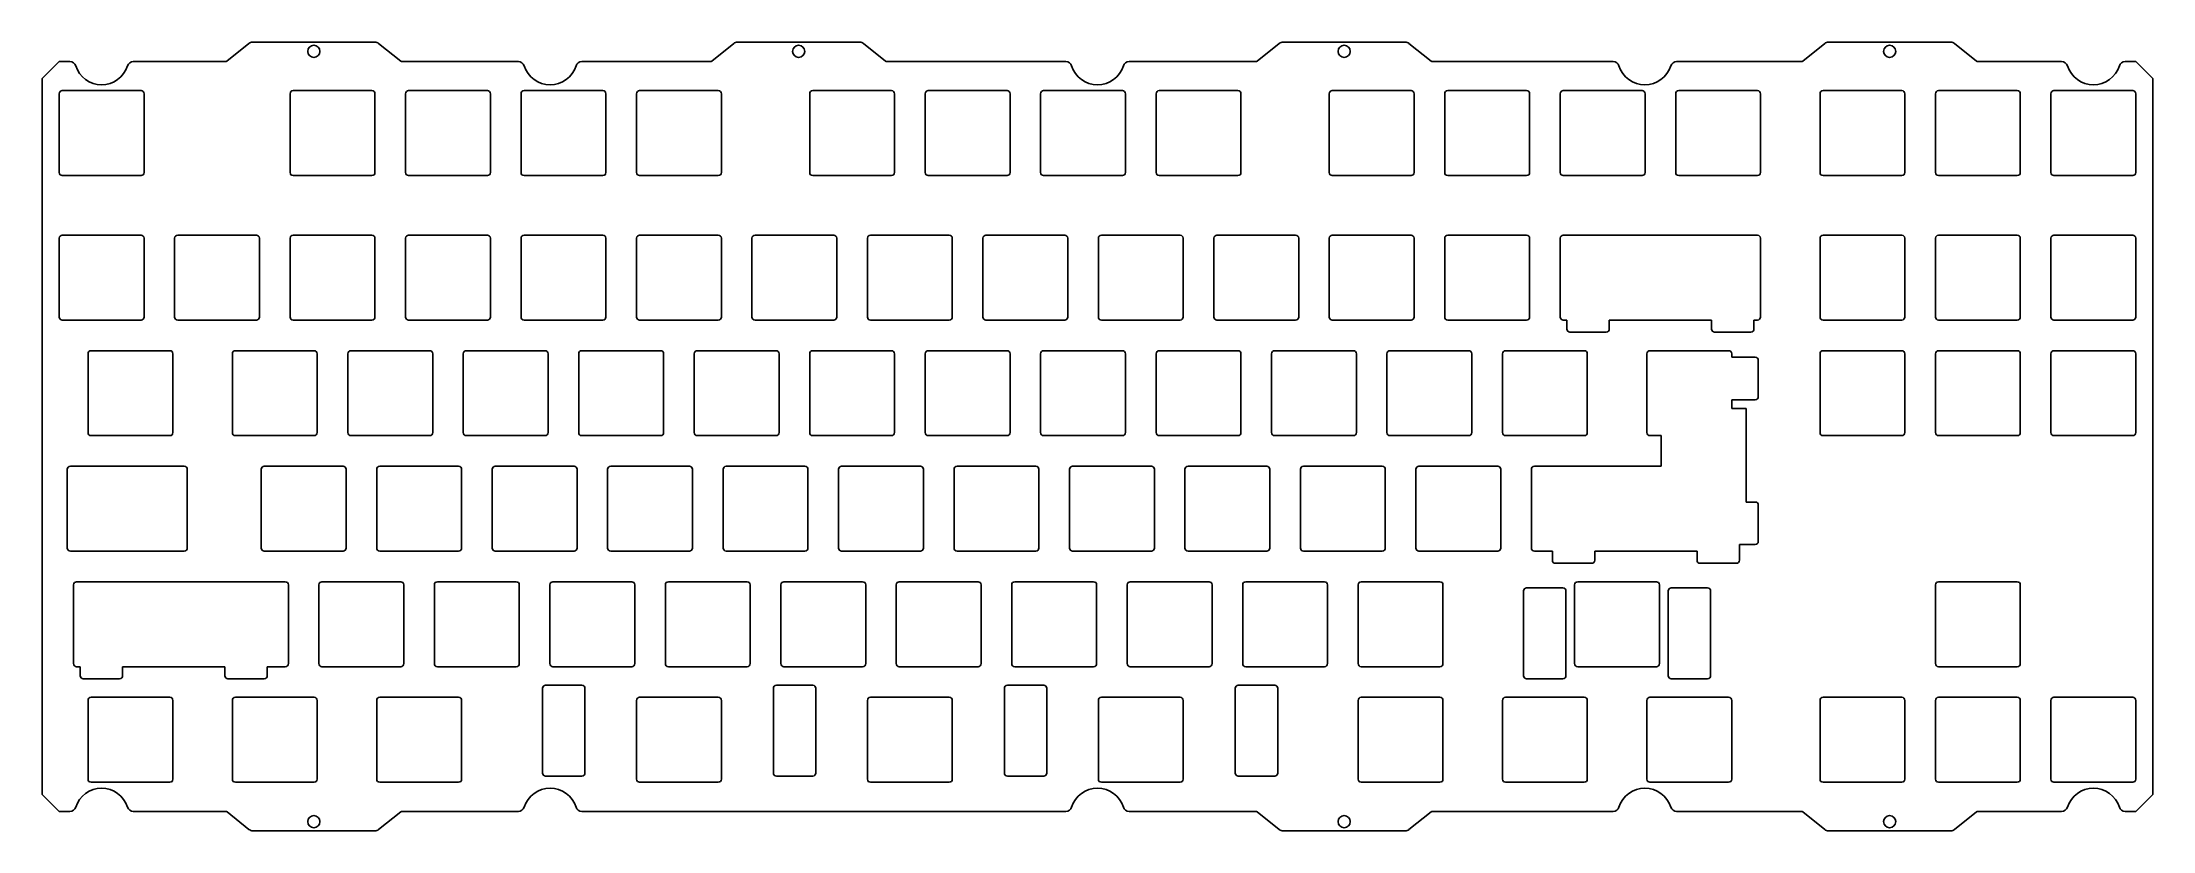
# Model space of a CAD drawing. Header units: millimetres. Extents: x 0 to 348, y 0 to 130.
import ezdxf

# ---------------------------------------------------------------- set-up
doc = ezdxf.new("R2010")
doc.units = ezdxf.units.MM

msp = doc.modelspace()

# ---------------------------------------------------------------- linework, layer by layer
for p, q in [((30.46, 126.89), (34.1, 129.78)), ((34.72, 130), (54.88, 130)), ((55.5, 129.78), (59.14, 126.89)), ((110.46, 126.89), (114.1, 129.78)), ((114.72, 130), (134.88, 130)), ((135.5, 129.78), (139.14, 126.89)), ((200.46, 126.89), (204.1, 129.78)), ((204.72, 130), (224.88, 130)), ((225.5, 129.78), (229.14, 126.89)), ((290.46, 126.89), (294.1, 129.78)), ((294.72, 130), (314.88, 130)), ((315.5, 129.78), (319.14, 126.89)), ((0, 124), (2.8, 126.8)), ((2.8, 126.8), (4.57, 126.8)), ((15.03, 126.8), (30.21, 126.8)), ((59.39, 126.8), (78.57, 126.8)), ((89.03, 126.8), (110.21, 126.8)), ((139.39, 126.8), (168.88, 126.8)), ((179.34, 126.8), (200.21, 126.8)), ((229.39, 126.8), (259.18, 126.8)), ((269.65, 126.8), (290.21, 126.8)), ((319.39, 126.8), (333.18, 126.8)), ((343.65, 126.8), (345.42, 126.8)), ((345.42, 126.8), (348.21, 124)), ((0, 6), (0, 124)), ((3.3, 122.02), (16.3, 122.02)), ((41.4, 122.02), (54.4, 122.02)), ((60.45, 122.02), (73.45, 122.02)), ((79.5, 122.02), (92.5, 122.02)), ((98.55, 122.02), (111.55, 122.02)), ((127.12, 122.02), (140.12, 122.02)), ((146.18, 122.02), (159.18, 122.02)), ((165.22, 122.02), (178.22, 122.02)), ((184.28, 122.02), (197.28, 122.02)), ((212.85, 122.02), (225.85, 122.02)), ((231.9, 122.02), (244.9, 122.02)), ((250.95, 122.02), (263.95, 122.02)), ((270, 122.02), (283, 122.02)), ((293.81, 122.02), (306.81, 122.02)), ((312.86, 122.02), (325.86, 122.02)), ((331.91, 122.02), (344.91, 122.02)), ((348.21, 124), (348.21, 6)), ((2.8, 108.52), (2.8, 121.52)), ((16.8, 121.52), (16.8, 108.52)), ((40.9, 108.52), (40.9, 121.52)), ((54.9, 121.52), (54.9, 108.52)), ((59.95, 108.52), (59.95, 121.52)), ((73.95, 121.52), (73.95, 108.52)), ((79, 108.52), (79, 121.52)), ((93, 121.52), (93, 108.52)), ((98.05, 108.52), (98.05, 121.52)), ((112.05, 121.52), (112.05, 108.52)), ((126.62, 108.52), (126.62, 121.52)), ((140.62, 121.52), (140.62, 108.52)), ((145.68, 108.52), (145.68, 121.52)), ((159.68, 121.52), (159.68, 108.52)), ((164.72, 108.52), (164.72, 121.52)), ((178.72, 121.52), (178.72, 108.52)), ((183.78, 108.52), (183.78, 121.52)), ((197.78, 121.52), (197.78, 108.52)), ((212.35, 108.52), (212.35, 121.52)), ((226.35, 121.52), (226.35, 108.52)), ((231.4, 108.52), (231.4, 121.52)), ((245.4, 121.52), (245.4, 108.52)), ((250.45, 108.52), (250.45, 121.52)), ((264.45, 121.52), (264.45, 108.52)), ((269.5, 108.52), (269.5, 121.52)), ((283.5, 121.52), (283.5, 108.52)), ((293.31, 108.52), (293.31, 121.52)), ((307.31, 121.52), (307.31, 108.52)), ((312.36, 108.52), (312.36, 121.52)), ((326.36, 121.52), (326.36, 108.52)), ((331.41, 108.52), (331.41, 121.52)), ((345.41, 121.52), (345.41, 108.52)), ((16.3, 108.02), (3.3, 108.02)), ((54.4, 108.02), (41.4, 108.02)), ((73.45, 108.02), (60.45, 108.02)), ((92.5, 108.02), (79.5, 108.02)), ((111.55, 108.02), (98.55, 108.02)), ((140.12, 108.02), (127.12, 108.02)), ((159.18, 108.02), (146.18, 108.02)), ((178.22, 108.02), (165.22, 108.02)), ((197.28, 108.02), (184.28, 108.02)), ((225.85, 108.02), (212.85, 108.02)), ((244.9, 108.02), (231.9, 108.02)), ((263.95, 108.02), (250.95, 108.02)), ((283, 108.02), (270, 108.02)), ((306.81, 108.02), (293.81, 108.02)), ((325.86, 108.02), (312.86, 108.02)), ((344.91, 108.02), (331.91, 108.02)), ((2.8, 84.7), (2.8, 97.7)), ((3.3, 98.2), (16.3, 98.2)), ((16.8, 97.7), (16.8, 84.7)), ((21.85, 84.7), (21.85, 97.7)), ((22.35, 98.2), (35.35, 98.2)), ((35.85, 97.7), (35.85, 84.7)), ((40.9, 84.7), (40.9, 97.7)), ((41.4, 98.2), (54.4, 98.2)), ((54.9, 97.7), (54.9, 84.7)), ((59.95, 84.7), (59.95, 97.7)), ((60.45, 98.2), (73.45, 98.2)), ((73.95, 97.7), (73.95, 84.7)), ((79, 84.7), (79, 97.7)), ((79.5, 98.2), (92.5, 98.2)), ((93, 97.7), (93, 84.7)), ((98.05, 84.7), (98.05, 97.7)), ((98.55, 98.2), (111.55, 98.2)), ((112.05, 97.7), (112.05, 84.7)), ((117.1, 84.7), (117.1, 97.7)), ((117.6, 98.2), (130.6, 98.2)), ((131.1, 97.7), (131.1, 84.7)), ((136.15, 84.7), (136.15, 97.7)), ((136.65, 98.2), (149.65, 98.2)), ((150.15, 97.7), (150.15, 84.7)), ((155.2, 84.7), (155.2, 97.7)), ((155.7, 98.2), (168.7, 98.2)), ((169.2, 97.7), (169.2, 84.7)), ((174.25, 84.7), (174.25, 97.7)), ((174.75, 98.2), (187.75, 98.2)), ((188.25, 97.7), (188.25, 84.7)), ((193.3, 84.7), (193.3, 97.7)), ((193.8, 98.2), (206.8, 98.2)), ((207.3, 97.7), (207.3, 84.7)), ((212.35, 84.7), (212.35, 97.7)), ((212.85, 98.2), (225.85, 98.2)), ((226.35, 97.7), (226.35, 84.7)), ((231.4, 84.7), (231.4, 97.7)), ((231.9, 98.2), (244.9, 98.2)), ((245.4, 97.7), (245.4, 84.7)), ((250.45, 84.7), (250.45, 97.7)), ((250.95, 98.2), (283, 98.2)), ((283.5, 97.7), (283.5, 84.7)), ((293.31, 84.7), (293.31, 97.7)), ((293.81, 98.2), (306.81, 98.2)), ((307.31, 97.7), (307.31, 84.7)), ((312.36, 84.7), (312.36, 97.7)), ((312.86, 98.2), (325.86, 98.2)), ((326.36, 97.7), (326.36, 84.7)), ((331.41, 84.7), (331.41, 97.7)), ((331.91, 98.2), (344.91, 98.2)), ((345.41, 97.7), (345.41, 84.7)), ((16.3, 84.2), (3.3, 84.2)), ((35.35, 84.2), (22.35, 84.2)), ((54.4, 84.2), (41.4, 84.2)), ((73.45, 84.2), (60.45, 84.2)), ((92.5, 84.2), (79.5, 84.2)), ((111.55, 84.2), (98.55, 84.2)), ((130.6, 84.2), (117.6, 84.2)), ((149.65, 84.2), (136.65, 84.2)), ((168.7, 84.2), (155.7, 84.2)), ((187.75, 84.2), (174.75, 84.2)), ((206.8, 84.2), (193.8, 84.2)), ((225.85, 84.2), (212.85, 84.2)), ((244.9, 84.2), (231.9, 84.2)), ((251.54, 84.2), (250.95, 84.2)), ((251.54, 82.7), (251.54, 84.2)), ((275.41, 84.2), (258.54, 84.2)), ((258.54, 84.2), (258.54, 82.7)), ((275.41, 82.7), (275.41, 84.2)), ((283, 84.2), (282.41, 84.2)), ((282.41, 84.2), (282.41, 82.7)), ((306.81, 84.2), (293.81, 84.2)), ((325.86, 84.2), (312.86, 84.2)), ((344.91, 84.2), (331.91, 84.2)), ((258.04, 82.2), (252.04, 82.2)), ((281.91, 82.2), (275.91, 82.2)), ((7.56, 65.65), (7.56, 78.65)), ((8.06, 79.15), (21.06, 79.15)), ((21.56, 78.65), (21.56, 65.65)), ((31.37, 65.65), (31.37, 78.65)), ((31.87, 79.15), (44.87, 79.15)), ((45.37, 78.65), (45.37, 65.65)), ((50.42, 65.65), (50.42, 78.65)), ((50.92, 79.15), (63.92, 79.15)), ((64.42, 78.65), (64.42, 65.65)), ((69.47, 65.65), (69.47, 78.65)), ((69.97, 79.15), (82.97, 79.15)), ((83.47, 78.65), (83.47, 65.65)), ((88.52, 65.65), (88.52, 78.65)), ((89.02, 79.15), (102.03, 79.15)), ((102.53, 78.65), (102.53, 65.65)), ((107.57, 65.65), (107.57, 78.65)), ((108.07, 79.15), (121.07, 79.15)), ((121.57, 78.65), (121.57, 65.65)), ((126.62, 65.65), (126.62, 78.65)), ((127.12, 79.15), (140.12, 79.15)), ((140.62, 78.65), (140.62, 65.65)), ((145.68, 65.65), (145.68, 78.65)), ((146.18, 79.15), (159.18, 79.15)), ((159.68, 78.65), (159.68, 65.65)), ((164.72, 65.65), (164.72, 78.65)), ((165.22, 79.15), (178.22, 79.15)), ((178.72, 78.65), (178.72, 65.65)), ((183.78, 65.65), (183.78, 78.65)), ((184.28, 79.15), (197.28, 79.15)), ((197.78, 78.65), (197.78, 65.65)), ((202.82, 65.65), (202.82, 78.65)), ((203.32, 79.15), (216.32, 79.15)), ((216.82, 78.65), (216.82, 65.65)), ((221.87, 65.65), (221.87, 78.65)), ((222.37, 79.15), (235.37, 79.15)), ((235.87, 78.65), (235.87, 65.65)), ((240.92, 65.65), (240.92, 78.65)), ((241.42, 79.15), (254.42, 79.15)), ((254.92, 78.65), (254.92, 65.65)), ((264.74, 65.65), (264.74, 78.65)), ((265.24, 79.15), (278.24, 79.15)), ((278.74, 78.65), (278.74, 78.07)), ((278.74, 78.07), (282.62, 78.07)), ((283.12, 77.57), (283.12, 71.57)), ((293.31, 65.65), (293.31, 78.65)), ((293.81, 79.15), (306.81, 79.15)), ((307.31, 78.65), (307.31, 65.65)), ((312.36, 65.65), (312.36, 78.65)), ((312.86, 79.15), (325.86, 79.15)), ((326.36, 78.65), (326.36, 65.65)), ((331.41, 65.65), (331.41, 78.65)), ((331.91, 79.15), (344.91, 79.15)), ((345.41, 78.65), (345.41, 65.65)), ((282.62, 71.07), (278.74, 71.07)), ((278.74, 71.07), (278.74, 69.63)), ((278.74, 69.63), (281.12, 69.63)), ((281.12, 69.63), (281.12, 54.19)), ((21.06, 65.15), (8.06, 65.15)), ((44.87, 65.15), (31.87, 65.15)), ((63.92, 65.15), (50.92, 65.15)), ((82.97, 65.15), (69.97, 65.15)), ((102.03, 65.15), (89.02, 65.15)), ((121.07, 65.15), (108.07, 65.15)), ((140.12, 65.15), (127.12, 65.15)), ((159.18, 65.15), (146.18, 65.15)), ((178.22, 65.15), (165.22, 65.15)), ((197.28, 65.15), (184.28, 65.15)), ((216.32, 65.15), (203.32, 65.15)), ((235.37, 65.15), (222.37, 65.15)), ((254.42, 65.15), (241.42, 65.15)), ((267.12, 65.15), (265.24, 65.15)), ((267.12, 60.1), (267.12, 65.15)), ((306.81, 65.15), (293.81, 65.15)), ((325.86, 65.15), (312.86, 65.15)), ((344.91, 65.15), (331.91, 65.15)), ((4.14, 46.6), (4.14, 59.6)), ((4.64, 60.1), (23.44, 60.1)), ((23.94, 59.6), (23.94, 46.6)), ((36.14, 46.6), (36.14, 59.6)), ((36.64, 60.1), (49.64, 60.1)), ((50.14, 59.6), (50.14, 46.6)), ((55.19, 46.6), (55.19, 59.6)), ((55.69, 60.1), (68.69, 60.1)), ((69.19, 59.6), (69.19, 46.6)), ((74.24, 46.6), (74.24, 59.6)), ((74.74, 60.1), (87.74, 60.1)), ((88.24, 59.6), (88.24, 46.6)), ((93.29, 46.6), (93.29, 59.6)), ((93.79, 60.1), (106.79, 60.1)), ((107.29, 59.6), (107.29, 46.6)), ((112.34, 46.6), (112.34, 59.6)), ((112.84, 60.1), (125.84, 60.1)), ((126.34, 59.6), (126.34, 46.6)), ((131.39, 46.6), (131.39, 59.6)), ((131.89, 60.1), (144.89, 60.1)), ((145.39, 59.6), (145.39, 46.6)), ((150.44, 46.6), (150.44, 59.6)), ((150.94, 60.1), (163.94, 60.1)), ((164.44, 59.6), (164.44, 46.6)), ((169.49, 46.6), (169.49, 59.6)), ((169.99, 60.1), (182.99, 60.1)), ((183.49, 59.6), (183.49, 46.6)), ((188.54, 46.6), (188.54, 59.6)), ((189.04, 60.1), (202.04, 60.1)), ((202.54, 59.6), (202.54, 46.6)), ((207.59, 46.6), (207.59, 59.6)), ((208.09, 60.1), (221.09, 60.1)), ((221.59, 59.6), (221.59, 46.6)), ((226.64, 46.6), (226.64, 59.6)), ((227.14, 60.1), (240.14, 60.1)), ((240.64, 59.6), (240.64, 46.6)), ((245.69, 46.6), (245.69, 59.6)), ((246.19, 60.1), (267.12, 60.1)), ((281.12, 54.19), (282.62, 54.19)), ((283.12, 53.69), (283.12, 47.69)), ((23.44, 46.1), (4.64, 46.1)), ((49.64, 46.1), (36.64, 46.1)), ((68.69, 46.1), (55.69, 46.1)), ((87.74, 46.1), (74.74, 46.1)), ((106.79, 46.1), (93.79, 46.1)), ((125.84, 46.1), (112.84, 46.1)), ((144.89, 46.1), (131.89, 46.1)), ((163.94, 46.1), (150.94, 46.1)), ((182.99, 46.1), (169.99, 46.1)), ((202.04, 46.1), (189.04, 46.1)), ((221.09, 46.1), (208.09, 46.1)), ((240.14, 46.1), (227.14, 46.1)), ((249.15, 46.1), (246.19, 46.1)), ((249.15, 44.6), (249.15, 46.1)), ((273.03, 46.1), (256.16, 46.1)), ((256.16, 46.1), (256.16, 44.6)), ((273.03, 44.6), (273.03, 46.1)), ((280.12, 47.19), (280.03, 47.19)), ((280.03, 47.19), (280.03, 44.6)), ((282.62, 47.19), (280.12, 47.19)), ((255.66, 44.1), (249.65, 44.1)), ((279.53, 44.1), (273.53, 44.1)), ((5.18, 27.55), (5.18, 40.55)), ((5.68, 41.05), (40.11, 41.05)), ((40.61, 40.55), (40.61, 27.55)), ((45.66, 27.55), (45.66, 40.55)), ((46.16, 41.05), (59.16, 41.05)), ((59.66, 40.55), (59.66, 27.55)), ((64.71, 27.55), (64.71, 40.55)), ((65.21, 41.05), (78.21, 41.05)), ((78.71, 40.55), (78.71, 27.55)), ((83.76, 27.55), (83.76, 40.55)), ((84.26, 41.05), (97.26, 41.05)), ((97.76, 40.55), (97.76, 27.55)), ((102.81, 27.55), (102.81, 40.55)), ((103.31, 41.05), (116.31, 41.05)), ((116.81, 40.55), (116.81, 27.55)), ((121.86, 27.55), (121.86, 40.55)), ((122.36, 41.05), (135.36, 41.05)), ((135.86, 40.55), (135.86, 27.55)), ((140.91, 27.55), (140.91, 40.55)), ((141.41, 41.05), (154.41, 41.05)), ((154.91, 40.55), (154.91, 27.55)), ((159.96, 27.55), (159.96, 40.55)), ((160.46, 41.05), (173.46, 41.05)), ((173.96, 40.55), (173.96, 27.55)), ((179.01, 27.55), (179.01, 40.55)), ((179.51, 41.05), (192.51, 41.05)), ((193.01, 40.55), (193.01, 27.55)), ((198.06, 27.55), (198.06, 40.55)), ((198.56, 41.05), (211.56, 41.05)), ((212.06, 40.55), (212.06, 27.55)), ((217.11, 27.55), (217.11, 40.55)), ((217.61, 41.05), (230.61, 41.05)), ((231.11, 40.55), (231.11, 27.55)), ((244.39, 25.55), (244.39, 39.55)), ((244.89, 40.05), (250.89, 40.05)), ((251.39, 39.55), (251.39, 25.55)), ((252.83, 27.55), (252.83, 40.55)), ((253.33, 41.05), (266.33, 41.05)), ((266.83, 40.55), (266.83, 27.55)), ((268.27, 25.55), (268.27, 39.55)), ((268.77, 40.05), (274.77, 40.05)), ((275.27, 39.55), (275.27, 25.55)), ((312.36, 27.55), (312.36, 40.55)), ((312.86, 41.05), (325.86, 41.05)), ((326.36, 40.55), (326.36, 27.55)), ((6.27, 27.05), (5.68, 27.05)), ((6.27, 25.55), (6.27, 27.05)), ((12.77, 25.05), (6.77, 25.05)), ((30.14, 27.05), (13.27, 27.05)), ((13.27, 27.05), (13.27, 25.55)), ((30.14, 25.55), (30.14, 27.05)), ((36.64, 25.05), (30.64, 25.05)), ((40.11, 27.05), (37.14, 27.05)), ((37.14, 27.05), (37.14, 25.55)), ((59.16, 27.05), (46.16, 27.05)), ((78.21, 27.05), (65.21, 27.05)), ((97.26, 27.05), (84.26, 27.05)), ((116.31, 27.05), (103.31, 27.05)), ((135.36, 27.05), (122.36, 27.05)), ((154.41, 27.05), (141.41, 27.05)), ((173.46, 27.05), (160.46, 27.05)), ((192.51, 27.05), (179.51, 27.05)), ((211.56, 27.05), (198.56, 27.05)), ((230.61, 27.05), (217.61, 27.05)), ((250.89, 25.05), (244.89, 25.05)), ((266.33, 27.05), (253.33, 27.05)), ((274.77, 25.05), (268.77, 25.05)), ((325.86, 27.05), (312.86, 27.05)), ((7.56, 8.5), (7.56, 21.5)), ((8.06, 22), (21.06, 22)), ((21.56, 21.5), (21.56, 8.5)), ((31.37, 8.5), (31.37, 21.5)), ((31.87, 22), (44.87, 22)), ((45.37, 21.5), (45.37, 8.5)), ((55.19, 8.5), (55.19, 21.5)), ((55.69, 22), (68.69, 22)), ((69.19, 21.5), (69.19, 8.5)), ((82.54, 9.5), (82.54, 23.5)), ((83.04, 24), (89.04, 24)), ((89.54, 23.5), (89.54, 9.5)), ((98.05, 8.5), (98.05, 21.5)), ((98.55, 22), (111.55, 22)), ((112.05, 21.5), (112.05, 8.5)), ((120.64, 9.5), (120.64, 23.5)), ((121.14, 24), (127.14, 24)), ((127.64, 23.5), (127.64, 9.5)), ((136.15, 8.5), (136.15, 21.5)), ((136.65, 22), (149.65, 22)), ((150.15, 21.5), (150.15, 8.5)), ((158.74, 9.5), (158.74, 23.5)), ((159.24, 24), (165.24, 24)), ((165.74, 23.5), (165.74, 9.5)), ((174.25, 8.5), (174.25, 21.5)), ((174.75, 22), (187.75, 22)), ((188.25, 21.5), (188.25, 8.5)), ((196.84, 9.5), (196.84, 23.5)), ((197.34, 24), (203.34, 24)), ((203.84, 23.5), (203.84, 9.5)), ((217.11, 8.5), (217.11, 21.5)), ((217.61, 22), (230.61, 22)), ((231.11, 21.5), (231.11, 8.5)), ((240.92, 8.5), (240.92, 21.5)), ((241.42, 22), (254.42, 22)), ((254.92, 21.5), (254.92, 8.5)), ((264.74, 8.5), (264.74, 21.5)), ((265.24, 22), (278.24, 22)), ((278.74, 21.5), (278.74, 8.5)), ((293.31, 8.5), (293.31, 21.5)), ((293.81, 22), (306.81, 22)), ((307.31, 21.5), (307.31, 8.5)), ((312.36, 8.5), (312.36, 21.5)), ((312.86, 22), (325.86, 22)), ((326.36, 21.5), (326.36, 8.5)), ((331.41, 8.5), (331.41, 21.5)), ((331.91, 22), (344.91, 22)), ((345.41, 21.5), (345.41, 8.5)), ((21.06, 8), (8.06, 8)), ((44.87, 8), (31.87, 8)), ((68.69, 8), (55.69, 8)), ((89.04, 9), (83.04, 9)), ((111.55, 8), (98.55, 8)), ((127.14, 9), (121.14, 9)), ((149.65, 8), (136.65, 8)), ((165.24, 9), (159.24, 9)), ((187.75, 8), (174.75, 8)), ((203.34, 9), (197.34, 9)), ((230.61, 8), (217.61, 8)), ((254.42, 8), (241.42, 8)), ((278.24, 8), (265.24, 8)), ((306.81, 8), (293.81, 8)), ((325.86, 8), (312.86, 8)), ((344.91, 8), (331.91, 8)), ((2.8, 3.2), (0, 6)), ((348.21, 6), (345.42, 3.2)), ((4.57, 3.2), (2.8, 3.2)), ((30.29, 3.2), (15.03, 3.2)), ((34.11, 0.22), (30.54, 3.11)), ((54.88, 0), (34.74, 0)), ((59.14, 3.11), (55.5, 0.22)), ((78.57, 3.2), (59.39, 3.2)), ((168.88, 3.2), (89.03, 3.2)), ((200.21, 3.2), (179.34, 3.2)), ((204.1, 0.22), (200.46, 3.11)), ((224.88, 0), (204.72, 0)), ((229.14, 3.11), (225.5, 0.22)), ((259.18, 3.2), (229.39, 3.2)), ((290.21, 3.2), (269.65, 3.2)), ((294.1, 0.22), (290.46, 3.11)), ((319.14, 3.11), (315.5, 0.22)), ((333.18, 3.2), (319.39, 3.2)), ((345.42, 3.2), (343.65, 3.2)), ((314.88, 0), (294.72, 0))]:
    msp.add_line(p, q)
for centre in [(44.8, 128.5), (124.8, 128.5), (214.8, 128.5), (304.8, 128.5), (44.8, 1.5), (214.8, 1.5), (304.8, 1.5)]:
    msp.add_circle(centre, 1)
for centre, radius, start, end in [((34.72, 129), 1, 90, 128.5007), ((54.88, 129), 1, 51.4993, 90), ((114.72, 129), 1, 90, 128.5007), ((134.88, 129), 1, 51.4993, 90), ((204.72, 129), 1, 90, 128.5007), ((224.88, 129), 1, 51.4993, 90), ((294.72, 129), 1, 90, 128.5007), ((314.88, 129), 1, 51.4993, 90), ((4.57, 125.8), 1, 18.0045, 90), ((9.8, 127.5), 4.5, 198.0045, 341.9955), ((15.03, 125.8), 1, 90, 161.9955), ((30.21, 127.2), 0.4, 270, 308.5007), ((59.39, 127.2), 0.4, 231.4993, 270), ((78.57, 125.8), 1, 18.0045, 90), ((83.8, 127.5), 4.5, 198.0045, 341.9955), ((89.03, 125.8), 1, 90, 161.9955), ((110.21, 127.2), 0.4, 270, 308.5007), ((139.39, 127.2), 0.4, 231.4993, 270), ((168.88, 125.8), 1, 18.0045, 90), ((174.11, 127.5), 4.5, 198.0045, 341.9955), ((179.34, 125.8), 1, 90, 161.9955), ((200.21, 127.2), 0.4, 270, 308.5007), ((229.39, 127.2), 0.4, 231.4993, 270), ((259.18, 125.8), 1, 18.0045, 90), ((264.42, 127.5), 4.5, 198.0045, 341.9955), ((269.65, 125.8), 1, 90, 161.9955), ((290.21, 127.2), 0.4, 270, 308.5007), ((319.39, 127.2), 0.4, 231.4993, 270), ((333.18, 125.8), 1, 18.0045, 90), ((338.42, 127.5), 4.5, 198.0045, 341.9955), ((343.65, 125.8), 1, 90, 161.9955), ((3.3, 121.52), 0.5, 90, 180), ((16.3, 121.52), 0.5, 0, 90), ((41.4, 121.52), 0.5, 90, 180), ((54.4, 121.52), 0.5, 0, 90), ((60.45, 121.52), 0.5, 90, 180), ((73.45, 121.52), 0.5, 0, 90), ((79.5, 121.52), 0.5, 90, 180), ((92.5, 121.52), 0.5, 0, 90), ((98.55, 121.52), 0.5, 90, 180), ((111.55, 121.52), 0.5, 0, 90), ((127.12, 121.52), 0.5, 90, 180), ((140.12, 121.52), 0.5, 0, 90), ((146.18, 121.52), 0.5, 90, 180), ((159.18, 121.52), 0.5, 0, 90), ((165.22, 121.52), 0.5, 90, 180), ((178.22, 121.52), 0.5, 0, 90), ((184.28, 121.52), 0.5, 90, 180), ((197.28, 121.52), 0.5, 0, 90), ((212.85, 121.52), 0.5, 90, 180), ((225.85, 121.52), 0.5, 0, 90), ((231.9, 121.52), 0.5, 90, 180), ((244.9, 121.52), 0.5, 0, 90), ((250.95, 121.52), 0.5, 90, 180), ((263.95, 121.52), 0.5, 0, 90), ((270, 121.52), 0.5, 90, 180), ((283, 121.52), 0.5, 0, 90), ((293.81, 121.52), 0.5, 90, 180), ((306.81, 121.52), 0.5, 0, 90), ((312.86, 121.52), 0.5, 90, 180), ((325.86, 121.52), 0.5, 0, 90), ((331.91, 121.52), 0.5, 90, 180), ((344.91, 121.52), 0.5, 0, 90), ((3.3, 108.52), 0.5, 180, 270), ((16.3, 108.52), 0.5, 270, 0), ((41.4, 108.52), 0.5, 180, 270), ((54.4, 108.52), 0.5, 270, 0), ((60.45, 108.52), 0.5, 180, 270), ((73.45, 108.52), 0.5, 270, 0), ((79.5, 108.52), 0.5, 180, 270), ((92.5, 108.52), 0.5, 270, 0), ((98.55, 108.52), 0.5, 180, 270), ((111.55, 108.52), 0.5, 270, 0), ((127.12, 108.52), 0.5, 180, 270), ((140.12, 108.52), 0.5, 270, 0), ((146.18, 108.52), 0.5, 180, 270), ((159.18, 108.52), 0.5, 270, 0), ((165.22, 108.52), 0.5, 180, 270), ((178.22, 108.52), 0.5, 270, 0), ((184.28, 108.52), 0.5, 180, 270), ((197.28, 108.52), 0.5, 270, 0), ((212.85, 108.52), 0.5, 180, 270), ((225.85, 108.52), 0.5, 270, 0), ((231.9, 108.52), 0.5, 180, 270), ((244.9, 108.52), 0.5, 270, 0), ((250.95, 108.52), 0.5, 180, 270), ((263.95, 108.52), 0.5, 270, 0), ((270, 108.52), 0.5, 180, 270), ((283, 108.52), 0.5, 270, 360), ((293.81, 108.52), 0.5, 180, 270), ((306.81, 108.52), 0.5, 270, 360), ((312.86, 108.52), 0.5, 180, 270), ((325.86, 108.52), 0.5, 270, 360), ((331.91, 108.52), 0.5, 180, 270), ((344.91, 108.52), 0.5, 270, 360), ((3.3, 97.7), 0.5, 90, 180), ((16.3, 97.7), 0.5, 0, 90), ((22.35, 97.7), 0.5, 90, 180), ((35.35, 97.7), 0.5, 0, 90), ((41.4, 97.7), 0.5, 90, 180), ((54.4, 97.7), 0.5, 0, 90), ((60.45, 97.7), 0.5, 90, 180), ((73.45, 97.7), 0.5, 0, 90), ((79.5, 97.7), 0.5, 90, 180), ((92.5, 97.7), 0.5, 0, 90), ((98.55, 97.7), 0.5, 90, 180), ((111.55, 97.7), 0.5, 0, 90), ((117.6, 97.7), 0.5, 90, 180), ((130.6, 97.7), 0.5, 0, 90), ((136.65, 97.7), 0.5, 90, 180), ((149.65, 97.7), 0.5, 0, 90), ((155.7, 97.7), 0.5, 90, 180), ((168.7, 97.7), 0.5, 0, 90), ((174.75, 97.7), 0.5, 90, 180), ((187.75, 97.7), 0.5, 0, 90), ((193.8, 97.7), 0.5, 90, 180), ((206.8, 97.7), 0.5, 0, 90), ((212.85, 97.7), 0.5, 90, 180), ((225.85, 97.7), 0.5, 0, 90), ((231.9, 97.7), 0.5, 90, 180), ((244.9, 97.7), 0.5, 0, 90), ((250.95, 97.7), 0.5, 90, 180), ((283, 97.7), 0.5, 0, 90), ((293.81, 97.7), 0.5, 90, 180), ((306.81, 97.7), 0.5, 0, 90), ((312.86, 97.7), 0.5, 90, 180), ((325.86, 97.7), 0.5, 0, 90), ((331.91, 97.7), 0.5, 90, 180), ((344.91, 97.7), 0.5, 0, 90), ((3.3, 84.7), 0.5, 180, 270), ((16.3, 84.7), 0.5, 270, 0), ((22.35, 84.7), 0.5, 180, 270), ((35.35, 84.7), 0.5, 270, 0), ((41.4, 84.7), 0.5, 180, 270), ((54.4, 84.7), 0.5, 270, 0), ((60.45, 84.7), 0.5, 180, 270), ((73.45, 84.7), 0.5, 270, 0), ((79.5, 84.7), 0.5, 180, 270), ((92.5, 84.7), 0.5, 270, 0), ((98.55, 84.7), 0.5, 180, 270), ((111.55, 84.7), 0.5, 270, 0), ((117.6, 84.7), 0.5, 180, 270), ((130.6, 84.7), 0.5, 270, 0), ((136.65, 84.7), 0.5, 180, 270), ((149.65, 84.7), 0.5, 270, 0), ((155.7, 84.7), 0.5, 180, 270), ((168.7, 84.7), 0.5, 270, 0), ((174.75, 84.7), 0.5, 180, 270), ((187.75, 84.7), 0.5, 270, 0), ((193.8, 84.7), 0.5, 180, 270), ((206.8, 84.7), 0.5, 270, 0), ((212.85, 84.7), 0.5, 180, 270), ((225.85, 84.7), 0.5, 270, 0), ((231.9, 84.7), 0.5, 180, 270), ((244.9, 84.7), 0.5, 270, 0), ((250.95, 84.7), 0.5, 180, 270), ((283, 84.7), 0.5, 270, 0), ((293.81, 84.7), 0.5, 180, 270), ((306.81, 84.7), 0.5, 270, 360), ((312.86, 84.7), 0.5, 180, 270), ((325.86, 84.7), 0.5, 270, 360), ((331.91, 84.7), 0.5, 180, 270), ((344.91, 84.7), 0.5, 270, 360), ((252.04, 82.7), 0.5, 180, 270), ((258.04, 82.7), 0.5, 270, 0), ((275.91, 82.7), 0.5, 180, 270), ((281.91, 82.7), 0.5, 270, 360), ((8.06, 78.65), 0.5, 90, 180), ((21.06, 78.65), 0.5, 0, 90), ((31.87, 78.65), 0.5, 90, 180), ((44.87, 78.65), 0.5, 0, 90), ((50.92, 78.65), 0.5, 90, 180), ((63.92, 78.65), 0.5, 0, 90), ((69.97, 78.65), 0.5, 90, 180), ((82.97, 78.65), 0.5, 0, 90), ((89.02, 78.65), 0.5, 90, 180), ((102.03, 78.65), 0.5, 0, 90), ((108.07, 78.65), 0.5, 90, 180), ((121.07, 78.65), 0.5, 0, 90), ((127.12, 78.65), 0.5, 90, 180), ((140.12, 78.65), 0.5, 0, 90), ((146.18, 78.65), 0.5, 90, 180), ((159.18, 78.65), 0.5, 0, 90), ((165.22, 78.65), 0.5, 90, 180), ((178.22, 78.65), 0.5, 0, 90), ((184.28, 78.65), 0.5, 90, 180), ((197.28, 78.65), 0.5, 0, 90), ((203.32, 78.65), 0.5, 90, 180), ((216.32, 78.65), 0.5, 0, 90), ((222.37, 78.65), 0.5, 90, 180), ((235.37, 78.65), 0.5, 0, 90), ((241.42, 78.65), 0.5, 90, 180), ((254.42, 78.65), 0.5, 0, 90), ((265.24, 78.65), 0.5, 90, 180), ((278.24, 78.65), 0.5, 0, 90), ((282.62, 77.57), 0.5, 0, 90), ((293.81, 78.65), 0.5, 90, 180), ((306.81, 78.65), 0.5, 0, 90), ((312.86, 78.65), 0.5, 90, 180), ((325.86, 78.65), 0.5, 0, 90), ((331.91, 78.65), 0.5, 90, 180), ((344.91, 78.65), 0.5, 0, 90), ((282.62, 71.57), 0.5, 270, 0), ((8.06, 65.65), 0.5, 180, 270), ((21.06, 65.65), 0.5, 270, 0), ((31.87, 65.65), 0.5, 180, 270), ((44.87, 65.65), 0.5, 270, 0), ((50.92, 65.65), 0.5, 180, 270), ((63.92, 65.65), 0.5, 270, 0), ((69.97, 65.65), 0.5, 180, 270), ((82.97, 65.65), 0.5, 270, 0), ((89.02, 65.65), 0.5, 180, 270), ((102.03, 65.65), 0.5, 270, 0), ((108.07, 65.65), 0.5, 180, 270), ((121.07, 65.65), 0.5, 270, 0), ((127.12, 65.65), 0.5, 180, 270), ((140.12, 65.65), 0.5, 270, 0), ((146.18, 65.65), 0.5, 180, 270), ((159.18, 65.65), 0.5, 270, 0), ((165.22, 65.65), 0.5, 180, 270), ((178.22, 65.65), 0.5, 270, 0), ((184.28, 65.65), 0.5, 180, 270), ((197.28, 65.65), 0.5, 270, 0), ((203.32, 65.65), 0.5, 180, 270), ((216.32, 65.65), 0.5, 270, 0), ((222.37, 65.65), 0.5, 180, 270), ((235.37, 65.65), 0.5, 270, 0), ((241.42, 65.65), 0.5, 180, 270), ((254.42, 65.65), 0.5, 270, 0), ((265.24, 65.65), 0.5, 180, 270), ((293.81, 65.65), 0.5, 180, 270), ((306.81, 65.65), 0.5, 270, 360), ((312.86, 65.65), 0.5, 180, 270), ((325.86, 65.65), 0.5, 270, 360), ((331.91, 65.65), 0.5, 180, 270), ((344.91, 65.65), 0.5, 270, 360), ((4.64, 59.6), 0.5, 90, 180), ((23.44, 59.6), 0.5, 0, 90), ((36.64, 59.6), 0.5, 90, 180), ((49.64, 59.6), 0.5, 0, 90), ((55.69, 59.6), 0.5, 90, 180), ((68.69, 59.6), 0.5, 0, 90), ((74.74, 59.6), 0.5, 90, 180), ((87.74, 59.6), 0.5, 0, 90), ((93.79, 59.6), 0.5, 90, 180), ((106.79, 59.6), 0.5, 0, 90), ((112.84, 59.6), 0.5, 90, 180), ((125.84, 59.6), 0.5, 0, 90), ((131.89, 59.6), 0.5, 90, 180), ((144.89, 59.6), 0.5, 0, 90), ((150.94, 59.6), 0.5, 90, 180), ((163.94, 59.6), 0.5, 0, 90), ((169.99, 59.6), 0.5, 90, 180), ((182.99, 59.6), 0.5, 0, 90), ((189.04, 59.6), 0.5, 90, 180), ((202.04, 59.6), 0.5, 0, 90), ((208.09, 59.6), 0.5, 90, 180), ((221.09, 59.6), 0.5, 0, 90), ((227.14, 59.6), 0.5, 90, 180), ((240.14, 59.6), 0.5, 0, 90), ((246.19, 59.6), 0.5, 89.9999, 180), ((282.62, 53.69), 0.5, 0, 90), ((4.64, 46.6), 0.5, 180, 270), ((23.44, 46.6), 0.5, 270, 0), ((36.64, 46.6), 0.5, 180, 270), ((49.64, 46.6), 0.5, 270, 0), ((55.69, 46.6), 0.5, 180, 270), ((68.69, 46.6), 0.5, 270, 0), ((74.74, 46.6), 0.5, 180, 270), ((87.74, 46.6), 0.5, 270, 0), ((93.79, 46.6), 0.5, 180, 270), ((106.79, 46.6), 0.5, 270, 0), ((112.84, 46.6), 0.5, 180, 270), ((125.84, 46.6), 0.5, 270, 0), ((131.89, 46.6), 0.5, 180, 270), ((144.89, 46.6), 0.5, 270, 0), ((150.94, 46.6), 0.5, 180, 270), ((163.94, 46.6), 0.5, 270, 0), ((169.99, 46.6), 0.5, 180, 270), ((182.99, 46.6), 0.5, 270, 0), ((189.04, 46.6), 0.5, 180, 270), ((202.04, 46.6), 0.5, 270, 0), ((208.09, 46.6), 0.5, 180, 270), ((221.09, 46.6), 0.5, 270, 0), ((227.14, 46.6), 0.5, 180, 270), ((240.14, 46.6), 0.5, 270, 0), ((246.19, 46.6), 0.5, 180, 270), ((280.12, 48.19), 1, 270.0028, 270.2127), ((282.62, 47.69), 0.5, 270, 360), ((249.65, 44.6), 0.5, 180, 270), ((255.66, 44.6), 0.5, 270, 360), ((273.53, 44.6), 0.5, 180.0001, 270), ((279.53, 44.6), 0.5, 270, 0), ((5.68, 40.55), 0.5, 90, 180), ((40.11, 40.55), 0.5, 0, 90), ((46.16, 40.55), 0.5, 90, 180), ((59.16, 40.55), 0.5, 0, 90), ((65.21, 40.55), 0.5, 90, 180), ((78.21, 40.55), 0.5, 0, 90), ((84.26, 40.55), 0.5, 90, 180), ((97.26, 40.55), 0.5, 0, 90), ((103.31, 40.55), 0.5, 90, 180), ((116.31, 40.55), 0.5, 0, 90), ((122.36, 40.55), 0.5, 90, 180), ((135.36, 40.55), 0.5, 0, 90), ((141.41, 40.55), 0.5, 90, 180), ((154.41, 40.55), 0.5, 0, 90), ((160.46, 40.55), 0.5, 90, 180), ((173.46, 40.55), 0.5, 0, 90), ((179.51, 40.55), 0.5, 90, 180), ((192.51, 40.55), 0.5, 0, 90), ((198.56, 40.55), 0.5, 90, 180), ((211.56, 40.55), 0.5, 0, 90), ((217.61, 40.55), 0.5, 90, 180), ((230.61, 40.55), 0.5, 0, 90), ((244.89, 39.55), 0.5, 90, 180), ((250.89, 39.55), 0.5, 0, 90), ((253.33, 40.55), 0.5, 90, 180), ((266.33, 40.55), 0.5, 0, 90), ((268.77, 39.55), 0.5, 90, 180), ((274.77, 39.55), 0.5, 0, 90), ((312.86, 40.55), 0.5, 90, 180), ((325.86, 40.55), 0.5, 0, 90), ((5.68, 27.55), 0.5, 180, 270), ((6.77, 25.55), 0.5, 180, 270), ((12.77, 25.55), 0.5, 270, 0), ((30.64, 25.55), 0.5, 180, 270), ((36.64, 25.55), 0.5, 270, 0), ((40.11, 27.55), 0.5, 270, 0), ((46.16, 27.55), 0.5, 180, 270), ((59.16, 27.55), 0.5, 270, 0), ((65.21, 27.55), 0.5, 180, 270), ((78.21, 27.55), 0.5, 270, 0), ((84.26, 27.55), 0.5, 180, 270), ((97.26, 27.55), 0.5, 270, 0), ((103.31, 27.55), 0.5, 180, 270), ((116.31, 27.55), 0.5, 270, 0), ((122.36, 27.55), 0.5, 180, 270), ((135.36, 27.55), 0.5, 270, 0), ((141.41, 27.55), 0.5, 180, 270), ((154.41, 27.55), 0.5, 270, 0), ((160.46, 27.55), 0.5, 180, 270), ((173.46, 27.55), 0.5, 270, 0), ((179.51, 27.55), 0.5, 180, 270), ((192.51, 27.55), 0.5, 270, 0), ((198.56, 27.55), 0.5, 180, 270), ((211.56, 27.55), 0.5, 270, 0), ((217.61, 27.55), 0.5, 180, 270), ((230.61, 27.55), 0.5, 270, 0), ((244.89, 25.55), 0.5, 180, 270), ((250.89, 25.55), 0.5, 270, 0), ((253.33, 27.55), 0.5, 180, 270), ((266.33, 27.55), 0.5, 270, 0), ((268.77, 25.55), 0.5, 180, 270), ((274.77, 25.55), 0.5, 270, 0), ((312.86, 27.55), 0.5, 180, 270), ((325.86, 27.55), 0.5, 270, 360), ((8.06, 21.5), 0.5, 90, 180), ((21.06, 21.5), 0.5, 0, 90), ((31.87, 21.5), 0.5, 90, 180), ((44.87, 21.5), 0.5, 0, 90), ((55.69, 21.5), 0.5, 90, 180), ((68.69, 21.5), 0.5, 0, 90), ((83.04, 23.5), 0.5, 90, 180), ((89.04, 23.5), 0.5, 0, 90), ((98.55, 21.5), 0.5, 90, 180), ((111.55, 21.5), 0.5, 0, 90), ((121.14, 23.5), 0.5, 90, 180), ((127.14, 23.5), 0.5, 0, 90), ((136.65, 21.5), 0.5, 90, 180), ((149.65, 21.5), 0.5, 0, 90), ((159.24, 23.5), 0.5, 90, 180), ((165.24, 23.5), 0.5, 0, 90), ((174.75, 21.5), 0.5, 90, 180), ((187.75, 21.5), 0.5, 0, 90), ((197.34, 23.5), 0.5, 90, 180), ((203.34, 23.5), 0.5, 0, 90), ((217.61, 21.5), 0.5, 90, 180), ((230.61, 21.5), 0.5, 0, 90), ((241.42, 21.5), 0.5, 90, 180), ((254.42, 21.5), 0.5, 0, 90), ((265.24, 21.5), 0.5, 90, 180), ((278.24, 21.5), 0.5, 0, 90), ((293.81, 21.5), 0.5, 90, 180), ((306.81, 21.5), 0.5, 0, 90), ((312.86, 21.5), 0.5, 90, 180), ((325.86, 21.5), 0.5, 0, 90), ((331.91, 21.5), 0.5, 90, 180), ((344.91, 21.5), 0.5, 0, 90), ((9.8, 2.5), 4.5, 18.0045, 161.9955), ((8.06, 8.5), 0.5, 180, 270), ((21.06, 8.5), 0.5, 270, 0), ((31.87, 8.5), 0.5, 180, 270), ((44.87, 8.5), 0.5, 270, 0), ((55.69, 8.5), 0.5, 180, 270), ((68.69, 8.5), 0.5, 270, 0), ((83.8, 2.5), 4.5, 18.0045, 161.9955), ((83.04, 9.5), 0.5, 180, 270), ((89.04, 9.5), 0.5, 270, 0), ((98.55, 8.5), 0.5, 180, 270), ((111.55, 8.5), 0.5, 270, 0), ((121.14, 9.5), 0.5, 180, 270), ((127.14, 9.5), 0.5, 270, 0), ((136.65, 8.5), 0.5, 180, 270), ((149.65, 8.5), 0.5, 270, 360), ((159.24, 9.5), 0.5, 180, 270), ((165.24, 9.5), 0.5, 270, 0), ((174.11, 2.5), 4.5, 18.0045, 161.9955), ((174.75, 8.5), 0.5, 180, 270), ((187.75, 8.5), 0.5, 270, 0), ((197.34, 9.5), 0.5, 180, 270), ((203.34, 9.5), 0.5, 270, 0), ((217.61, 8.5), 0.5, 180, 270), ((230.61, 8.5), 0.5, 270, 0), ((241.42, 8.5), 0.5, 180, 270), ((254.42, 8.5), 0.5, 270, 0), ((264.42, 2.5), 4.5, 18.0045, 161.9955), ((265.24, 8.5), 0.5, 180, 270), ((278.24, 8.5), 0.5, 270, 0), ((293.81, 8.5), 0.5, 180, 270), ((306.81, 8.5), 0.5, 270, 360), ((312.86, 8.5), 0.5, 180, 270), ((325.86, 8.5), 0.5, 270, 360), ((331.91, 8.5), 0.5, 180, 270), ((338.42, 2.5), 4.5, 18.0045, 161.9955), ((344.91, 8.5), 0.5, 270, 360), ((4.57, 4.2), 1, 270, 341.9955), ((15.03, 4.2), 1, 198.0045, 270), ((78.57, 4.2), 1, 270, 341.9955), ((89.03, 4.2), 1, 198.0045, 270), ((168.88, 4.2), 1, 270, 341.9955), ((179.34, 4.2), 1, 198.0045, 270), ((259.18, 4.2), 1, 270, 341.9955), ((269.65, 4.2), 1, 198.0045, 270), ((333.18, 4.2), 1, 270, 341.9955), ((343.65, 4.2), 1, 198.0045, 270), ((30.29, 2.8), 0.4, 51, 90), ((34.74, 1), 1, 231, 270), ((54.88, 1), 1, 270, 308.5007), ((59.39, 2.8), 0.4, 90, 128.5007), ((200.21, 2.8), 0.4, 51.4993, 90), ((204.72, 1), 1, 231.4993, 270), ((224.88, 1), 1, 270, 308.5007), ((229.39, 2.8), 0.4, 90, 128.5007), ((290.21, 2.8), 0.4, 51.4993, 90), ((294.72, 1), 1, 231.4993, 270), ((314.88, 1), 1, 270, 308.5007), ((319.39, 2.8), 0.4, 90, 128.5007)]:
    msp.add_arc(centre, radius, start, end)

doc.saveas('drawing.dxf')
